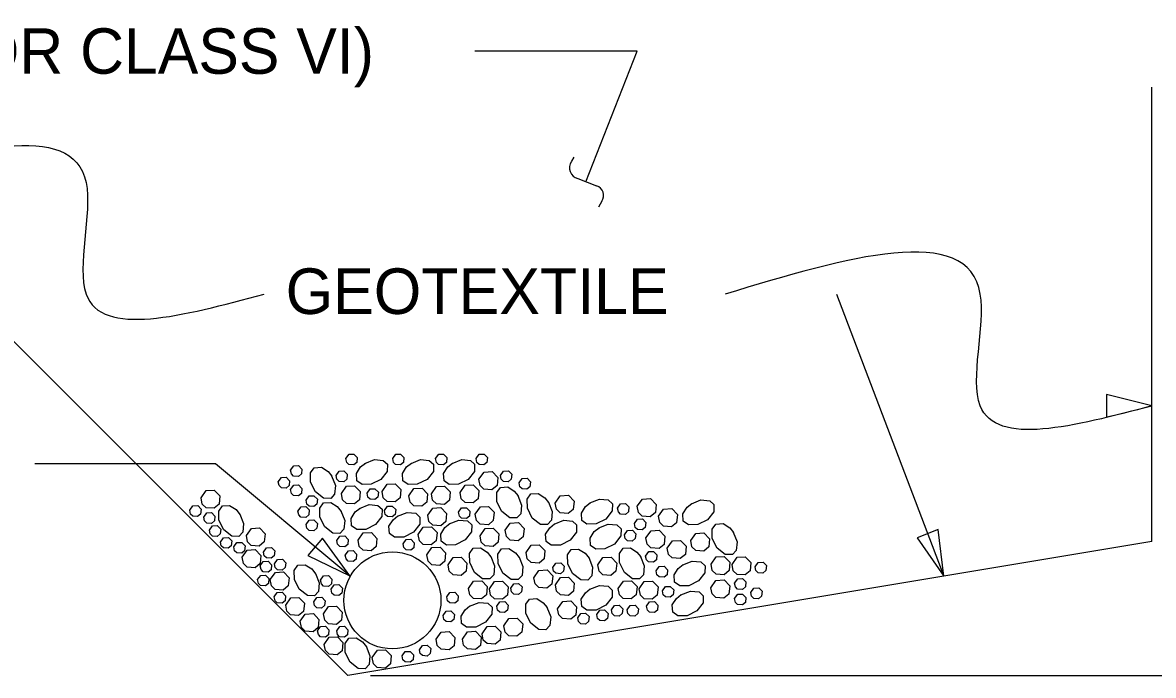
# Model space of a CAD drawing. Extents: x 0 to 1075, y -225 to 540.
# Drawn here: x 957.33 to 988.57, y 222.94 to 240.98 of the extents above; entities that cross this region are included whole.
import ezdxf

# ---------------------------------------------------------------- set-up
doc = ezdxf.new("R2010")
doc.units = 0
for name, color, linetype in [('Arrowhead Terminators CELL', 7, 'Continuous'), ('Dimension Lines', 7, 'Continuous'), ('Mis Object Lines', 7, 'Continuous'), ('Miscellaneous Lines', 7, 'Continuous'), ('Text', 7, 'Continuous')]:
    doc.layers.add(name, color=color, linetype=linetype)

msp = doc.modelspace()

# ---------------------------------------------------------------- linework, layer by layer
at = {"layer": 'Arrowhead Terminators CELL'}
for p, q in [((972.564, 237.267), (972.492, 237.15)), ((972.671, 236.671), (973.185, 236.47)), ((973.332, 236.046), (973.244, 235.885))]:
    msp.add_line(p, q, dxfattribs=at)
for points in [[(988.53, 230.39), (987.275, 230.704), (987.275, 230.076)], [(982.78, 225.683), (982.628, 226.967), (982.041, 226.744)], [(966.377, 225.689), (965.614, 226.733), (965.212, 226.251)]]:
    msp.add_lwpolyline(points, close=True, dxfattribs=at)
for centre, radius, start, end in [((972.751, 236.971), 0.311, 145.3437, 255.1426), ((973.106, 236.207), 0.276, 324.4122, 72.6977)]:
    msp.add_arc(centre, radius, start, end, dxfattribs=at)
at = {"layer": 'Dimension Lines'}
for p, q in [((979.82, 233.479), (982.78, 225.683)), ((966.942, 222.938), (993.946, 222.938))]:
    msp.add_line(p, q, dxfattribs=at)
for points in [[(972.893, 236.584), (974.31, 240.198), (969.829, 240.198)], [(966.266, 228.931), (966.351, 229.051), (966.485, 229.058), (966.579, 228.961), (966.566, 228.825), (966.482, 228.756), (966.349, 228.766), (966.287, 228.826), (966.267, 228.931)], [(967.557, 228.931), (967.641, 229.051), (967.776, 229.058), (967.869, 228.961), (967.856, 228.825), (967.773, 228.756), (967.639, 228.766), (967.577, 228.826), (967.557, 228.931)], [(968.743, 228.931), (968.828, 229.051), (968.963, 229.058), (969.056, 228.961), (969.043, 228.825), (968.959, 228.756), (968.826, 228.766), (968.764, 228.826), (968.744, 228.931)], [(969.862, 228.931), (969.946, 229.051), (970.081, 229.058), (970.174, 228.961), (970.161, 228.825), (970.078, 228.756), (969.945, 228.766), (969.882, 228.826), (969.862, 228.931)], [(966.377, 225.689), (962.66, 228.787), (957.673, 228.787)], [(964.737, 228.611), (964.822, 228.731), (964.956, 228.739), (965.05, 228.642), (965.036, 228.506), (964.953, 228.436), (964.82, 228.446), (964.758, 228.507), (964.737, 228.611)], [(965.87, 228.453), (965.975, 228.19), (965.954, 227.948), (965.845, 227.833), (965.649, 227.837), (965.426, 228.011), (965.291, 228.28), (965.287, 228.534), (965.388, 228.677), (965.59, 228.691), (965.771, 228.575), (965.877, 228.442)], [(966.791, 228.8), (967.054, 228.904), (967.296, 228.883), (967.411, 228.774), (967.407, 228.578), (967.233, 228.355), (966.963, 228.221), (966.71, 228.216), (966.567, 228.318), (966.553, 228.52), (966.669, 228.701), (966.802, 228.807)], [(968.064, 228.8), (968.327, 228.904), (968.569, 228.883), (968.684, 228.774), (968.68, 228.578), (968.506, 228.355), (968.236, 228.221), (967.983, 228.216), (967.84, 228.318), (967.826, 228.52), (967.942, 228.701), (968.075, 228.807)], [(969.2, 228.8), (969.463, 228.904), (969.704, 228.883), (969.819, 228.774), (969.815, 228.578), (969.641, 228.355), (969.372, 228.221), (969.118, 228.216), (968.975, 228.318), (968.961, 228.52), (969.077, 228.701), (969.21, 228.807)], [(964.398, 228.289), (964.482, 228.408), (964.616, 228.416), (964.71, 228.319), (964.696, 228.184), (964.613, 228.115), (964.481, 228.124), (964.418, 228.185), (964.398, 228.289)], [(965.991, 228.466), (966.076, 228.586), (966.21, 228.594), (966.304, 228.497), (966.29, 228.361), (966.207, 228.292), (966.074, 228.301), (966.012, 228.362), (965.991, 228.466)], [(969.94, 228.361), (970.081, 228.561), (970.305, 228.574), (970.461, 228.412), (970.439, 228.185), (970.3, 228.07), (970.078, 228.086), (969.974, 228.187), (969.94, 228.361)], [(970.532, 228.466), (970.617, 228.586), (970.752, 228.594), (970.845, 228.497), (970.832, 228.361), (970.748, 228.292), (970.615, 228.301), (970.553, 228.362), (970.533, 228.466)], [(971.049, 228.26), (971.133, 228.38), (971.268, 228.387), (971.361, 228.29), (971.348, 228.154), (971.265, 228.085), (971.131, 228.095), (971.069, 228.155), (971.049, 228.26)], [(962.263, 227.848), (962.403, 228.047), (962.627, 228.06), (962.782, 227.898), (962.76, 227.673), (962.621, 227.558), (962.401, 227.574), (962.297, 227.674), (962.263, 227.848)], [(964.737, 228.074), (964.822, 228.194), (964.956, 228.202), (965.05, 228.105), (965.036, 227.969), (964.953, 227.899), (964.82, 227.909), (964.758, 227.97), (964.737, 228.074)], [(966.139, 227.969), (966.28, 228.169), (966.505, 228.182), (966.661, 228.02), (966.638, 227.794), (966.499, 227.678), (966.278, 227.694), (966.173, 227.795), (966.14, 227.969)], [(966.848, 227.972), (966.933, 228.092), (967.067, 228.1), (967.161, 228.003), (967.148, 227.867), (967.064, 227.798), (966.931, 227.807), (966.869, 227.868), (966.848, 227.972)], [(967.263, 228.025), (967.404, 228.225), (967.629, 228.238), (967.785, 228.076), (967.762, 227.849), (967.623, 227.734), (967.402, 227.75), (967.297, 227.851), (967.264, 228.025)], [(968.002, 227.904), (968.142, 228.104), (968.367, 228.117), (968.523, 227.955), (968.5, 227.728), (968.362, 227.613), (968.14, 227.629), (968.036, 227.73), (968.002, 227.904)], [(968.625, 227.958), (968.766, 228.158), (968.99, 228.171), (969.146, 228.009), (969.124, 227.782), (968.985, 227.667), (968.763, 227.683), (968.659, 227.784), (968.625, 227.958)], [(969.419, 227.996), (969.56, 228.196), (969.784, 228.209), (969.94, 228.047), (969.918, 227.82), (969.779, 227.705), (969.557, 227.721), (969.453, 227.822), (969.419, 227.996)], [(971.014, 227.91), (971.118, 227.647), (971.097, 227.405), (970.988, 227.29), (970.792, 227.294), (970.569, 227.468), (970.434, 227.738), (970.43, 227.991), (970.531, 228.134), (970.734, 228.148), (970.914, 228.032), (971.02, 227.899)], [(965.163, 227.778), (965.248, 227.898), (965.382, 227.905), (965.476, 227.808), (965.462, 227.672), (965.379, 227.603), (965.246, 227.613), (965.184, 227.673), (965.163, 227.778)], [(966.127, 227.483), (966.231, 227.22), (966.21, 226.978), (966.101, 226.863), (965.905, 226.867), (965.682, 227.041), (965.547, 227.31), (965.543, 227.564), (965.644, 227.707), (965.847, 227.721), (966.027, 227.605), (966.133, 227.472)], [(971.857, 227.729), (971.962, 227.466), (971.941, 227.225), (971.832, 227.11), (971.636, 227.114), (971.413, 227.288), (971.278, 227.557), (971.274, 227.811), (971.375, 227.954), (971.577, 227.967), (971.758, 227.851), (971.864, 227.719)], [(972.045, 227.704), (972.185, 227.904), (972.41, 227.917), (972.566, 227.755), (972.543, 227.528), (972.405, 227.413), (972.183, 227.429), (972.079, 227.53), (972.045, 227.704)], [(973.006, 227.705), (973.269, 227.809), (973.51, 227.788), (973.625, 227.679), (973.622, 227.483), (973.447, 227.26), (973.178, 227.125), (972.924, 227.121), (972.781, 227.223), (972.768, 227.425), (972.884, 227.606), (973.016, 227.711)], [(974.313, 227.614), (974.454, 227.814), (974.678, 227.827), (974.834, 227.665), (974.812, 227.438), (974.673, 227.323), (974.452, 227.339), (974.347, 227.44), (974.313, 227.614)], [(975.81, 227.685), (976.073, 227.789), (976.314, 227.768), (976.429, 227.659), (976.426, 227.463), (976.251, 227.24), (975.982, 227.106), (975.728, 227.101), (975.585, 227.203), (975.572, 227.405), (975.688, 227.586), (975.82, 227.692)], [(961.954, 227.504), (962.038, 227.624), (962.172, 227.632), (962.265, 227.535), (962.252, 227.399), (962.169, 227.33), (962.037, 227.34), (961.974, 227.4), (961.954, 227.504)], [(962.336, 227.313), (962.42, 227.432), (962.554, 227.44), (962.647, 227.343), (962.634, 227.208), (962.551, 227.139), (962.419, 227.148), (962.356, 227.209), (962.336, 227.313)], [(963.332, 227.398), (963.436, 227.136), (963.415, 226.895), (963.306, 226.781), (963.111, 226.784), (962.889, 226.958), (962.755, 227.226), (962.751, 227.479), (962.852, 227.622), (963.053, 227.635), (963.233, 227.52), (963.339, 227.387)], [(964.941, 227.481), (965.025, 227.601), (965.16, 227.609), (965.254, 227.512), (965.24, 227.376), (965.157, 227.307), (965.024, 227.316), (964.961, 227.377), (964.941, 227.481)], [(966.644, 227.556), (966.907, 227.66), (967.149, 227.639), (967.263, 227.53), (967.26, 227.334), (967.085, 227.111), (966.816, 226.976), (966.562, 226.972), (966.419, 227.073), (966.406, 227.276), (966.522, 227.457), (966.655, 227.562)], [(967.327, 227.494), (967.412, 227.614), (967.547, 227.621), (967.64, 227.524), (967.627, 227.388), (967.543, 227.319), (967.41, 227.329), (967.348, 227.389), (967.328, 227.494)], [(967.692, 227.34), (967.955, 227.444), (968.196, 227.423), (968.311, 227.314), (968.308, 227.118), (968.133, 226.895), (967.864, 226.76), (967.61, 226.756), (967.467, 226.858), (967.454, 227.06), (967.57, 227.241), (967.702, 227.346)], [(968.525, 227.365), (968.665, 227.565), (968.89, 227.578), (969.046, 227.416), (969.023, 227.19), (968.885, 227.074), (968.663, 227.09), (968.559, 227.192), (968.525, 227.365)], [(969.378, 227.448), (969.462, 227.568), (969.597, 227.575), (969.691, 227.478), (969.677, 227.342), (969.594, 227.273), (969.461, 227.283), (969.398, 227.343), (969.378, 227.448)], [(969.839, 227.396), (969.979, 227.596), (970.204, 227.609), (970.36, 227.447), (970.337, 227.22), (970.199, 227.105), (969.977, 227.121), (969.873, 227.222), (969.839, 227.396)], [(973.77, 227.564), (973.854, 227.684), (973.989, 227.692), (974.083, 227.595), (974.069, 227.459), (973.986, 227.389), (973.853, 227.399), (973.79, 227.46), (973.77, 227.564)], [(974.901, 227.336), (975.042, 227.536), (975.266, 227.549), (975.423, 227.387), (975.4, 227.16), (975.261, 227.045), (975.04, 227.061), (974.935, 227.162), (974.902, 227.336)], [(965.163, 227.111), (965.248, 227.231), (965.382, 227.239), (965.476, 227.142), (965.462, 227.005), (965.379, 226.936), (965.246, 226.946), (965.184, 227.007), (965.163, 227.111)], [(969.121, 227.127), (969.384, 227.231), (969.625, 227.211), (969.74, 227.101), (969.737, 226.905), (969.562, 226.682), (969.293, 226.548), (969.039, 226.543), (968.896, 226.645), (968.883, 226.847), (968.999, 227.028), (969.131, 227.134)], [(970.666, 226.949), (970.806, 227.149), (971.031, 227.162), (971.187, 227), (971.164, 226.773), (971.025, 226.658), (970.804, 226.674), (970.7, 226.775), (970.666, 226.949)], [(972.017, 227.121), (972.28, 227.226), (972.522, 227.205), (972.637, 227.096), (972.633, 226.899), (972.459, 226.677), (972.189, 226.542), (971.936, 226.538), (971.793, 226.639), (971.779, 226.841), (971.895, 227.022), (972.028, 227.128)], [(973.247, 227.014), (973.51, 227.118), (973.751, 227.097), (973.866, 226.988), (973.862, 226.792), (973.688, 226.569), (973.419, 226.435), (973.165, 226.43), (973.022, 226.532), (973.009, 226.734), (973.124, 226.915), (973.257, 227.021)], [(974.234, 227.134), (974.319, 227.254), (974.454, 227.262), (974.547, 227.164), (974.534, 227.028), (974.45, 226.959), (974.317, 226.969), (974.255, 227.03), (974.235, 227.134)], [(976.965, 226.898), (977.069, 226.635), (977.048, 226.393), (976.939, 226.279), (976.743, 226.282), (976.52, 226.457), (976.386, 226.726), (976.381, 226.98), (976.483, 227.123), (976.685, 227.136), (976.866, 227.02), (976.972, 226.888)], [(962.494, 226.953), (962.578, 227.072), (962.712, 227.08), (962.806, 226.983), (962.792, 226.848), (962.709, 226.779), (962.577, 226.788), (962.515, 226.849), (962.494, 226.952)], [(963.515, 226.804), (963.655, 227.003), (963.878, 227.016), (964.034, 226.855), (964.011, 226.629), (963.873, 226.514), (963.652, 226.53), (963.548, 226.631), (963.515, 226.804)], [(966.015, 226.666), (966.1, 226.786), (966.234, 226.794), (966.328, 226.697), (966.314, 226.561), (966.231, 226.492), (966.098, 226.501), (966.036, 226.562), (966.015, 226.666)], [(966.601, 226.675), (966.742, 226.875), (966.967, 226.887), (967.123, 226.726), (967.1, 226.499), (966.961, 226.383), (966.74, 226.4), (966.635, 226.501), (966.602, 226.675)], [(968.26, 226.836), (968.401, 227.036), (968.625, 227.049), (968.781, 226.887), (968.759, 226.661), (968.62, 226.545), (968.398, 226.561), (968.294, 226.662), (968.26, 226.836)], [(969.971, 226.797), (970.112, 226.997), (970.336, 227.01), (970.492, 226.848), (970.47, 226.621), (970.331, 226.506), (970.109, 226.522), (970.005, 226.623), (969.971, 226.797)], [(973.959, 226.824), (974.044, 226.944), (974.178, 226.952), (974.272, 226.855), (974.258, 226.719), (974.175, 226.65), (974.042, 226.659), (973.98, 226.72), (973.959, 226.824)], [(974.554, 226.737), (974.695, 226.937), (974.919, 226.949), (975.075, 226.788), (975.053, 226.561), (974.914, 226.446), (974.692, 226.462), (974.588, 226.563), (974.554, 226.737)], [(975.788, 226.665), (975.929, 226.865), (976.154, 226.878), (976.31, 226.716), (976.287, 226.489), (976.148, 226.374), (975.927, 226.39), (975.822, 226.491), (975.789, 226.665)], [(962.799, 226.626), (962.883, 226.745), (963.017, 226.753), (963.11, 226.656), (963.097, 226.521), (963.014, 226.452), (962.881, 226.462), (962.819, 226.522), (962.799, 226.626)], [(963.17, 226.488), (963.254, 226.608), (963.389, 226.616), (963.482, 226.519), (963.468, 226.383), (963.386, 226.314), (963.253, 226.324), (963.191, 226.384), (963.17, 226.488)], [(963.989, 226.349), (964.073, 226.469), (964.207, 226.476), (964.3, 226.38), (964.287, 226.244), (964.204, 226.175), (964.071, 226.185), (964.009, 226.245), (963.989, 226.349)], [(967.842, 226.574), (967.926, 226.694), (968.061, 226.702), (968.154, 226.605), (968.141, 226.469), (968.058, 226.399), (967.925, 226.409), (967.862, 226.47), (967.842, 226.574)], [(968.499, 226.272), (968.64, 226.472), (968.864, 226.485), (969.02, 226.323), (968.998, 226.097), (968.859, 225.981), (968.637, 225.997), (968.533, 226.098), (968.499, 226.272)], [(970.264, 226.227), (970.368, 225.964), (970.347, 225.723), (970.238, 225.608), (970.042, 225.611), (969.819, 225.786), (969.684, 226.055), (969.68, 226.309), (969.781, 226.452), (969.984, 226.465), (970.164, 226.349), (970.27, 226.217)], [(971.241, 226.336), (971.382, 226.536), (971.606, 226.549), (971.762, 226.387), (971.74, 226.16), (971.601, 226.045), (971.379, 226.061), (971.275, 226.162), (971.241, 226.336)], [(974.402, 226.227), (974.506, 225.964), (974.485, 225.723), (974.376, 225.608), (974.18, 225.611), (973.957, 225.786), (973.823, 226.055), (973.818, 226.309), (973.92, 226.452), (974.122, 226.465), (974.303, 226.349), (974.409, 226.217)], [(975.142, 226.459), (975.283, 226.659), (975.507, 226.672), (975.663, 226.51), (975.641, 226.283), (975.502, 226.168), (975.28, 226.184), (975.176, 226.285), (975.142, 226.459)], [(963.398, 226.204), (963.538, 226.403), (963.762, 226.416), (963.917, 226.255), (963.895, 226.029), (963.757, 225.914), (963.536, 225.93), (963.432, 226.031), (963.398, 226.204)], [(964.292, 226.022), (964.376, 226.142), (964.51, 226.15), (964.604, 226.053), (964.59, 225.917), (964.507, 225.848), (964.375, 225.858), (964.312, 225.918), (964.292, 226.022)], [(966.248, 226.261), (966.332, 226.381), (966.467, 226.389), (966.561, 226.292), (966.547, 226.156), (966.464, 226.087), (966.331, 226.096), (966.268, 226.157), (966.248, 226.261)], [(969.087, 225.994), (969.228, 226.194), (969.452, 226.207), (969.608, 226.045), (969.586, 225.819), (969.447, 225.703), (969.225, 225.719), (969.121, 225.82), (969.087, 225.994)], [(971.047, 226.208), (971.152, 225.945), (971.131, 225.703), (971.022, 225.589), (970.826, 225.592), (970.603, 225.767), (970.468, 226.036), (970.464, 226.29), (970.565, 226.433), (970.767, 226.446), (970.948, 226.33), (971.054, 226.197)], [(972.973, 226.193), (973.077, 225.93), (973.056, 225.689), (972.947, 225.574), (972.751, 225.577), (972.528, 225.752), (972.394, 226.021), (972.389, 226.275), (972.491, 226.418), (972.693, 226.431), (972.874, 226.315), (972.98, 226.183)], [(973.225, 225.994), (973.366, 226.194), (973.59, 226.207), (973.747, 226.045), (973.724, 225.819), (973.585, 225.703), (973.364, 225.719), (973.259, 225.82), (973.226, 225.994)], [(974.544, 226.239), (974.628, 226.359), (974.763, 226.367), (974.857, 226.27), (974.843, 226.134), (974.76, 226.065), (974.627, 226.074), (974.564, 226.135), (974.544, 226.239)], [(976.351, 226.013), (976.492, 226.213), (976.716, 226.226), (976.872, 226.064), (976.85, 225.837), (976.711, 225.722), (976.489, 225.738), (976.385, 225.839), (976.351, 226.013)], [(976.93, 226.005), (977.07, 226.205), (977.295, 226.217), (977.451, 226.056), (977.428, 225.829), (977.289, 225.714), (977.068, 225.73), (976.963, 225.831), (976.93, 226.005)], [(963.899, 225.966), (963.983, 226.086), (964.118, 226.094), (964.211, 225.997), (964.197, 225.861), (964.114, 225.792), (963.982, 225.802), (963.92, 225.862), (963.899, 225.966)], [(965.421, 225.758), (965.524, 225.496), (965.504, 225.256), (965.395, 225.141), (965.2, 225.145), (964.978, 225.318), (964.843, 225.587), (964.839, 225.84), (964.94, 225.982), (965.142, 225.995), (965.322, 225.88), (965.427, 225.748)], [(971.458, 225.64), (971.598, 225.84), (971.823, 225.853), (971.979, 225.691), (971.956, 225.464), (971.817, 225.349), (971.596, 225.365), (971.491, 225.466), (971.458, 225.64)], [(971.98, 225.925), (972.064, 226.045), (972.199, 226.052), (972.293, 225.955), (972.279, 225.819), (972.196, 225.75), (972.063, 225.76), (972, 225.82), (971.98, 225.925)], [(974.837, 225.827), (974.921, 225.947), (975.056, 225.954), (975.149, 225.857), (975.136, 225.721), (975.052, 225.652), (974.919, 225.662), (974.857, 225.722), (974.837, 225.826)], [(975.567, 225.995), (975.83, 226.099), (976.072, 226.078), (976.186, 225.969), (976.183, 225.773), (976.008, 225.55), (975.739, 225.416), (975.485, 225.411), (975.342, 225.513), (975.329, 225.715), (975.445, 225.896), (975.578, 226.002)], [(977.569, 225.943), (977.654, 226.063), (977.788, 226.071), (977.882, 225.973), (977.868, 225.837), (977.785, 225.768), (977.652, 225.778), (977.59, 225.838), (977.569, 225.943)], [(963.827, 225.585), (963.911, 225.704), (964.045, 225.712), (964.138, 225.615), (964.125, 225.48), (964.042, 225.411), (963.909, 225.421), (963.847, 225.481), (963.827, 225.585)], [(964.176, 225.586), (964.316, 225.785), (964.54, 225.798), (964.695, 225.636), (964.673, 225.411), (964.535, 225.296), (964.314, 225.312), (964.21, 225.412), (964.176, 225.586)], [(965.566, 225.572), (965.65, 225.691), (965.784, 225.699), (965.877, 225.602), (965.864, 225.467), (965.781, 225.398), (965.648, 225.408), (965.586, 225.468), (965.566, 225.572)], [(969.65, 225.342), (969.79, 225.542), (970.015, 225.555), (970.171, 225.393), (970.148, 225.167), (970.01, 225.051), (969.788, 225.067), (969.684, 225.168), (969.65, 225.342)], [(970.228, 225.334), (970.369, 225.534), (970.593, 225.547), (970.749, 225.385), (970.727, 225.158), (970.588, 225.043), (970.366, 225.059), (970.262, 225.16), (970.228, 225.334)], [(972.052, 225.441), (972.192, 225.641), (972.417, 225.654), (972.573, 225.492), (972.55, 225.266), (972.412, 225.15), (972.19, 225.166), (972.086, 225.267), (972.052, 225.441)], [(973.788, 225.342), (973.929, 225.542), (974.153, 225.555), (974.309, 225.393), (974.287, 225.167), (974.148, 225.051), (973.926, 225.067), (973.822, 225.168), (973.788, 225.342)], [(974.366, 225.334), (974.507, 225.534), (974.732, 225.547), (974.888, 225.385), (974.865, 225.158), (974.726, 225.043), (974.505, 225.059), (974.4, 225.16), (974.367, 225.334)], [(976.346, 225.363), (976.486, 225.563), (976.711, 225.576), (976.867, 225.414), (976.844, 225.188), (976.705, 225.072), (976.484, 225.088), (976.38, 225.19), (976.346, 225.363)], [(977.002, 225.49), (977.087, 225.61), (977.222, 225.618), (977.315, 225.521), (977.302, 225.385), (977.218, 225.316), (977.085, 225.325), (977.023, 225.386), (977.003, 225.49)], [(964.286, 225.107), (964.37, 225.227), (964.504, 225.235), (964.597, 225.138), (964.584, 225.002), (964.501, 224.933), (964.369, 224.943), (964.306, 225.003), (964.286, 225.107)], [(965.854, 225.321), (965.938, 225.441), (966.073, 225.448), (966.167, 225.351), (966.153, 225.215), (966.07, 225.146), (965.937, 225.156), (965.874, 225.216), (965.854, 225.321)], [(969.055, 225.107), (969.139, 225.227), (969.274, 225.235), (969.368, 225.138), (969.354, 225.002), (969.271, 224.933), (969.138, 224.942), (969.075, 225.003), (969.055, 225.107)], [(970.817, 225.353), (970.901, 225.473), (971.036, 225.481), (971.129, 225.384), (971.116, 225.248), (971.033, 225.179), (970.9, 225.188), (970.837, 225.249), (970.817, 225.353)], [(973.004, 225.324), (973.267, 225.428), (973.508, 225.407), (973.623, 225.298), (973.62, 225.102), (973.445, 224.879), (973.176, 224.745), (972.922, 224.74), (972.779, 224.842), (972.766, 225.044), (972.882, 225.225), (973.014, 225.331)], [(975.006, 225.272), (975.091, 225.392), (975.225, 225.4), (975.319, 225.303), (975.305, 225.167), (975.222, 225.097), (975.089, 225.107), (975.027, 225.168), (975.006, 225.272)], [(975.516, 225.166), (975.779, 225.27), (976.02, 225.249), (976.135, 225.14), (976.132, 224.944), (975.957, 224.721), (975.688, 224.586), (975.434, 224.582), (975.291, 224.683), (975.278, 224.885), (975.394, 225.066), (975.526, 225.172)], [(977.45, 225.232), (977.534, 225.352), (977.669, 225.36), (977.762, 225.263), (977.749, 225.127), (977.666, 225.058), (977.533, 225.067), (977.47, 225.128), (977.45, 225.232)], [(964.601, 224.883), (964.741, 225.082), (964.964, 225.095), (965.12, 224.934), (965.097, 224.708), (964.959, 224.593), (964.738, 224.609), (964.635, 224.71), (964.601, 224.883)], [(965.378, 224.972), (965.462, 225.092), (965.596, 225.099), (965.689, 225.003), (965.676, 224.867), (965.593, 224.798), (965.46, 224.808), (965.398, 224.868), (965.378, 224.972)], [(969.682, 224.854), (969.945, 224.958), (970.186, 224.937), (970.301, 224.828), (970.297, 224.632), (970.123, 224.409), (969.854, 224.275), (969.6, 224.27), (969.457, 224.372), (969.444, 224.574), (969.559, 224.755), (969.692, 224.861)], [(970.433, 224.85), (970.517, 224.97), (970.652, 224.978), (970.745, 224.881), (970.732, 224.745), (970.649, 224.675), (970.516, 224.685), (970.453, 224.746), (970.433, 224.85)], [(971.817, 224.822), (971.921, 224.559), (971.9, 224.317), (971.791, 224.202), (971.595, 224.206), (971.372, 224.38), (971.237, 224.65), (971.233, 224.903), (971.334, 225.046), (971.537, 225.06), (971.717, 224.944), (971.823, 224.811)], [(972.114, 224.783), (972.255, 224.983), (972.479, 224.996), (972.635, 224.834), (972.613, 224.608), (972.474, 224.492), (972.252, 224.508), (972.148, 224.609), (972.114, 224.783)], [(974.571, 224.85), (974.655, 224.97), (974.79, 224.978), (974.884, 224.881), (974.87, 224.745), (974.787, 224.675), (974.654, 224.685), (974.591, 224.746), (974.571, 224.85)], [(977.002, 225.06), (977.087, 225.18), (977.222, 225.188), (977.315, 225.091), (977.302, 224.955), (977.218, 224.886), (977.085, 224.895), (977.023, 224.956), (977.003, 225.06)], [(965.002, 224.435), (965.142, 224.634), (965.366, 224.647), (965.521, 224.486), (965.499, 224.26), (965.361, 224.145), (965.14, 224.161), (965.036, 224.262), (965.002, 224.435)], [(965.646, 224.64), (965.786, 224.84), (966.009, 224.852), (966.165, 224.691), (966.142, 224.465), (966.004, 224.35), (965.783, 224.366), (965.68, 224.467), (965.646, 224.64)], [(968.948, 224.592), (969.032, 224.712), (969.167, 224.72), (969.261, 224.623), (969.247, 224.487), (969.164, 224.418), (969.031, 224.427), (968.968, 224.488), (968.948, 224.592)], [(972.667, 224.532), (972.751, 224.652), (972.886, 224.66), (972.98, 224.563), (972.966, 224.427), (972.883, 224.358), (972.75, 224.367), (972.687, 224.428), (972.667, 224.532)], [(973.193, 224.619), (973.277, 224.739), (973.412, 224.747), (973.506, 224.65), (973.492, 224.514), (973.409, 224.445), (973.276, 224.454), (973.213, 224.515), (973.193, 224.619)], [(973.598, 224.751), (973.682, 224.871), (973.817, 224.879), (973.91, 224.782), (973.897, 224.646), (973.813, 224.576), (973.68, 224.586), (973.618, 224.647), (973.598, 224.751)], [(974.033, 224.751), (974.118, 224.871), (974.252, 224.879), (974.346, 224.782), (974.333, 224.646), (974.249, 224.576), (974.116, 224.586), (974.054, 224.647), (974.033, 224.751)], [(965.482, 224.169), (965.566, 224.288), (965.7, 224.296), (965.794, 224.199), (965.78, 224.064), (965.697, 223.995), (965.565, 224.005), (965.503, 224.065), (965.482, 224.169)], [(966.01, 224.169), (966.094, 224.288), (966.228, 224.296), (966.321, 224.199), (966.308, 224.064), (966.225, 223.995), (966.092, 224.005), (966.03, 224.065), (966.01, 224.169)], [(970.026, 224.091), (970.167, 224.291), (970.391, 224.304), (970.547, 224.142), (970.525, 223.915), (970.386, 223.8), (970.164, 223.816), (970.06, 223.917), (970.026, 224.091)], [(970.628, 224.31), (970.768, 224.51), (970.993, 224.523), (971.149, 224.361), (971.126, 224.135), (970.988, 224.019), (970.766, 224.035), (970.662, 224.136), (970.628, 224.31)], [(965.665, 223.796), (965.805, 223.995), (966.028, 224.008), (966.184, 223.847), (966.161, 223.621), (966.023, 223.506), (965.802, 223.522), (965.698, 223.623), (965.665, 223.796)], [(966.825, 223.742), (966.929, 223.479), (966.909, 223.238), (966.799, 223.123), (966.603, 223.126), (966.38, 223.301), (966.246, 223.57), (966.241, 223.824), (966.343, 223.967), (966.545, 223.98), (966.726, 223.864), (966.832, 223.732)], [(968.755, 223.936), (968.896, 224.136), (969.121, 224.149), (969.277, 223.987), (969.254, 223.76), (969.115, 223.645), (968.894, 223.661), (968.789, 223.762), (968.756, 223.936)], [(969.481, 223.944), (969.621, 224.144), (969.846, 224.157), (970.002, 223.995), (969.979, 223.768), (969.841, 223.653), (969.619, 223.669), (969.515, 223.77), (969.481, 223.944)], [(966.994, 223.434), (967.135, 223.634), (967.359, 223.646), (967.515, 223.485), (967.493, 223.258), (967.354, 223.142), (967.132, 223.159), (967.028, 223.26), (966.994, 223.434)], [(968.294, 223.649), (968.378, 223.769), (968.513, 223.776), (968.606, 223.679), (968.593, 223.543), (968.51, 223.474), (968.377, 223.484), (968.314, 223.544), (968.294, 223.649)], [(967.821, 223.476), (967.905, 223.596), (968.04, 223.603), (968.134, 223.506), (968.12, 223.37), (968.037, 223.301), (967.904, 223.311), (967.841, 223.371), (967.821, 223.476)]]:
    msp.add_lwpolyline(points, dxfattribs=at)
for points in [[(952.69, 236.563), (959.088, 236.563), (959.088, 233.479), (964.004, 233.479)], [(988.53, 230.39), (983.788, 230.39), (983.788, 233.479), (976.739, 233.479)]]:
    msp.add_spline(points, degree=3, dxfattribs=at)
at = {"layer": 'Mis Object Lines'}
msp.add_circle((967.549, 225.013), 1.341, dxfattribs=at)
at = {"layer": 'Miscellaneous Lines'}
for p, q in [((933.692, 255.561), (966.314, 222.938)), ((988.53, 226.641), (988.53, 239.203)), ((988.53, 226.641), (966.314, 222.938))]:
    msp.add_line(p, q, dxfattribs=at)

# ---------------------------------------------------------------- texts
at = {"layer": 'Text'}
for s, height, p in [('OR CLASS VI)', 1.25543, (955.938, 239.57)), ('GEOTEXTILE', 1.2603, (964.601, 232.929))]:
    msp.add_text(s, height=height, dxfattribs=at).set_placement(p)

doc.saveas('drawing.dxf')
